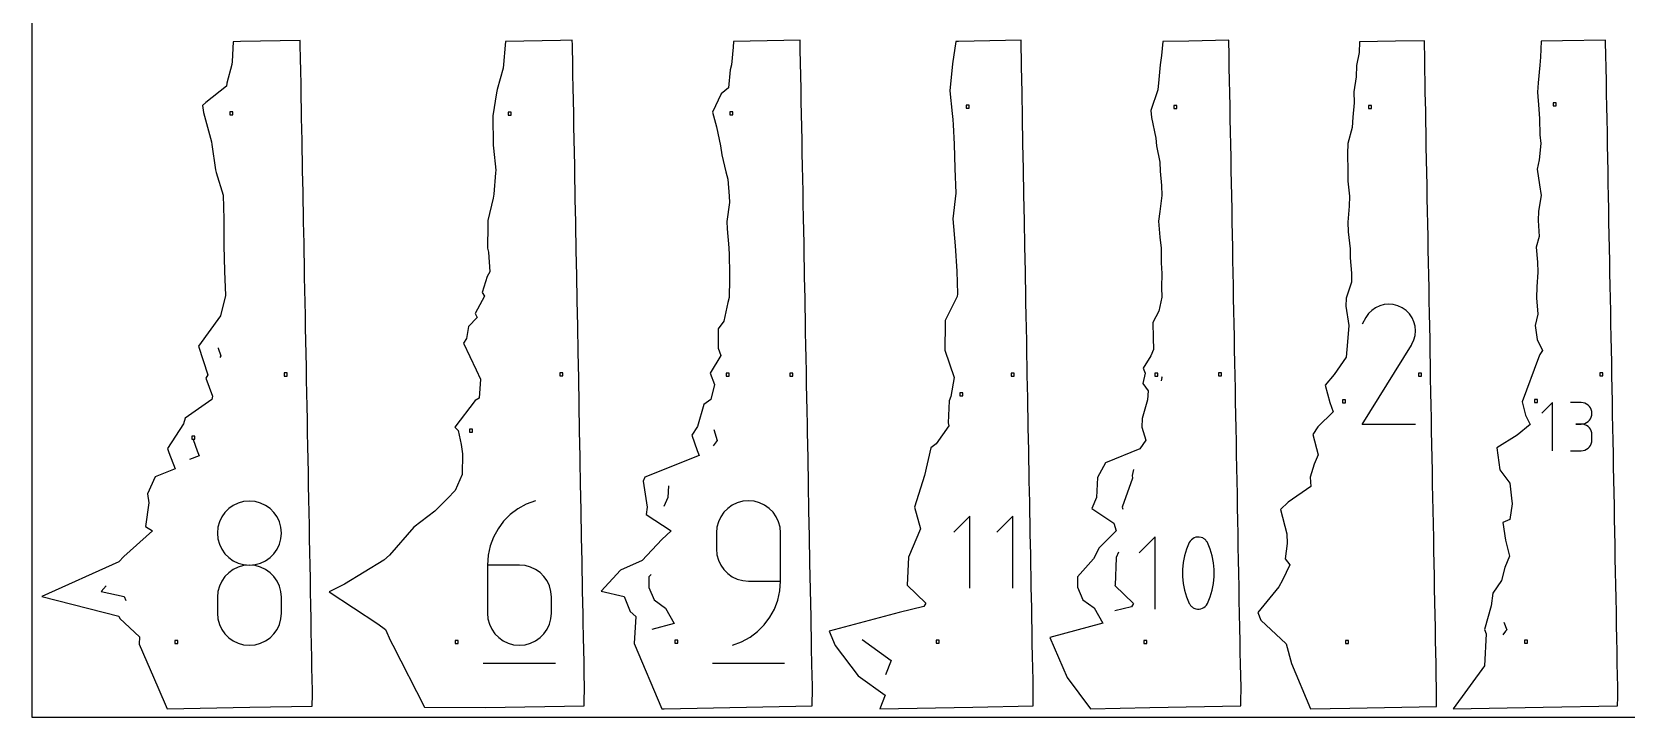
# Model space of a CAD drawing. Extents: x 0 to 24, y 0 to 12.
# Drawn here: x 0 to 11.94, y 0 to 5.13 of the extents above; entities that cross this region are included whole.
import ezdxf

# ---------------------------------------------------------------- set-up
doc = ezdxf.new("R2010")
doc.units = 0

msp = doc.modelspace()

# ---------------------------------------------------------------- linework, layer by layer
at = {"layer": 'annotation', "color": 1}
for p, q in [((9.988482, 2.992035), (9.962221, 2.94166)), ((10.009321, 3.021586), (9.988482, 2.992035)), ((10.034324, 3.046254), (10.009321, 3.021586)), ((10.06273, 3.065842), (10.034324, 3.046254)), ((10.093779, 3.080152), (10.06273, 3.065842)), ((10.126709, 3.088987), (10.093779, 3.080152)), ((10.160761, 3.092148), (10.126709, 3.088987)), ((10.195174, 3.08944), (10.160761, 3.092148)), ((10.229187, 3.080663), (10.195174, 3.08944)), ((10.262041, 3.06562), (10.229187, 3.080663)), ((10.291426, 3.044754), (10.262041, 3.06562)), ((10.262041, 3.06562), (10.262041, 3.06562)), ((10.315994, 3.019716), (10.291426, 3.044754)), ((10.335529, 2.991271), (10.315994, 3.019716)), ((10.34981, 2.960189), (10.335529, 2.991271)), ((10.35862, 2.927235), (10.34981, 2.960189)), ((10.361741, 2.893178), (10.35862, 2.927235)), ((10.358953, 2.858785), (10.361741, 2.893178)), ((1.395568, 2.76509), (1.395596, 2.762153)), ((1.395596, 2.762153), (1.414322, 2.705626)), ((9.961657, 2.191629), (10.331222, 2.786582)), ((10.331222, 2.786582), (10.331664, 2.787129)), ((10.331222, 2.786582), (10.331222, 2.786582)), ((10.331664, 2.787129), (10.332088, 2.78768)), ((10.332088, 2.78768), (10.332496, 2.788241)), ((10.332496, 2.788241), (10.332892, 2.788816)), ((10.332892, 2.788816), (10.333278, 2.789409)), ((10.333278, 2.789409), (10.333657, 2.790025)), ((10.333657, 2.790025), (10.334032, 2.79067)), ((10.334032, 2.79067), (10.334405, 2.791346)), ((10.334405, 2.791346), (10.33478, 2.79206)), ((10.33478, 2.79206), (10.350039, 2.824823)), ((10.33478, 2.79206), (10.33478, 2.79206)), ((10.350039, 2.824823), (10.358953, 2.858785)), ((1.414322, 2.705626), (1.406819, 2.69317)), ((8.461026, 2.543024), (8.457307, 2.519394)), ((8.458539, 2.550556), (8.461125, 2.543175)), ((8.461125, 2.543175), (8.461026, 2.543024)), ((11.386849, 2.355472), (11.306682, 2.275282)), ((11.386849, 1.994867), (11.386849, 2.355472)), ((11.602141, 2.355053), (11.522064, 2.355053)), ((11.616543, 2.353761), (11.602141, 2.355053)), ((11.630095, 2.350035), (11.616543, 2.353761)), ((11.642571, 2.344106), (11.630095, 2.350035)), ((11.653746, 2.336203), (11.642571, 2.344106)), ((11.663395, 2.326555), (11.653746, 2.336203)), ((11.671292, 2.31539), (11.663395, 2.326555)), ((11.677211, 2.302938), (11.671292, 2.31539)), ((11.680929, 2.289428), (11.677211, 2.302938)), ((11.682218, 2.27509), (11.680929, 2.289428)), ((11.680929, 2.260684), (11.682218, 2.27509)), ((11.682218, 2.27509), (11.682218, 2.27509)), ((5.107515, 2.152653), (5.131483, 2.072409)), ((10.361605, 2.191629), (9.961657, 2.191629)), ((11.602141, 2.1949), (11.562046, 2.1949)), ((11.562046, 2.1949), (11.602141, 2.1949)), ((11.602141, 2.1949), (11.616543, 2.196193)), ((11.616543, 2.193607), (11.602141, 2.1949)), ((11.602141, 2.1949), (11.602141, 2.1949)), ((11.616543, 2.196193), (11.630095, 2.199921)), ((11.630095, 2.189882), (11.616543, 2.193607)), ((11.630095, 2.199921), (11.642571, 2.205855)), ((11.642571, 2.183953), (11.630095, 2.189882)), ((11.642571, 2.205855), (11.653746, 2.21377)), ((11.653746, 2.17605), (11.642571, 2.183953)), ((11.653746, 2.21377), (11.663395, 2.223438)), ((11.663395, 2.166401), (11.653746, 2.17605)), ((11.663395, 2.223438), (11.671292, 2.234631)), ((11.671292, 2.155237), (11.663395, 2.166401)), ((11.671292, 2.234631), (11.677211, 2.247122)), ((11.677211, 2.142785), (11.671292, 2.155237)), ((11.677211, 2.247122), (11.680929, 2.260684)), ((1.208804, 2.078672), (1.23763, 1.994269)), ((5.131483, 2.072409), (5.10246, 2.030737)), ((11.663395, 2.023367), (11.671292, 2.034531)), ((11.671292, 2.034531), (11.677211, 2.046984)), ((11.680929, 2.129275), (11.677211, 2.142785)), ((11.677211, 2.046984), (11.680929, 2.060497)), ((11.682218, 2.114936), (11.680929, 2.129275)), ((11.680929, 2.060497), (11.682218, 2.074842)), ((11.682218, 2.074842), (11.682218, 2.114936)), ((11.682218, 2.114936), (11.682218, 2.114936)), ((1.251912, 1.957015), (1.180037, 1.928279)), ((1.23763, 1.994269), (1.251912, 1.957015)), ((11.522064, 1.994878), (11.602141, 1.994878)), ((11.602141, 1.994878), (11.616543, 1.99617)), ((11.602141, 1.994878), (11.602141, 1.994878)), ((11.616543, 1.99617), (11.630095, 1.999893)), ((11.630095, 1.999893), (11.642571, 2.00582)), ((11.642571, 2.00582), (11.653746, 2.013721)), ((11.653746, 2.013721), (11.663395, 2.023367)), ((8.250657, 1.854708), (8.23995, 1.808922)), ((8.23995, 1.808922), (8.241785, 1.79047)), ((4.766691, 1.73222), (4.762311, 1.643985)), ((8.241785, 1.79047), (8.165801, 1.571372)), ((1.474281, 1.561802), (1.445328, 1.532872)), ((1.507797, 1.585499), (1.474281, 1.561802)), ((1.545194, 1.603276), (1.507797, 1.585499)), ((1.58579, 1.614446), (1.545194, 1.603276)), ((1.628901, 1.618322), (1.58579, 1.614446)), ((1.672012, 1.614446), (1.628901, 1.618322)), ((1.628901, 1.618322), (1.628901, 1.618322)), ((1.712607, 1.603276), (1.672012, 1.614446)), ((1.750004, 1.585499), (1.712607, 1.603276)), ((1.78352, 1.561802), (1.750004, 1.585499)), ((1.812473, 1.532872), (1.78352, 1.561802)), ((3.639558, 1.559699), (3.582732, 1.516846)), ((3.7027, 1.594461), (3.639558, 1.559699)), ((3.77151, 1.62026), (3.7027, 1.594461)), ((3.77151, 1.62026), (3.77151, 1.62026)), ((4.762311, 1.643985), (4.733182, 1.576523)), ((5.211587, 1.563276), (5.182624, 1.534285)), ((5.24511, 1.587011), (5.211587, 1.563276)), ((5.282509, 1.604808), (5.24511, 1.587011)), ((5.323101, 1.615986), (5.282509, 1.604808)), ((5.3662, 1.619864), (5.323101, 1.615986)), ((5.409389, 1.615986), (5.3662, 1.619864)), ((5.3662, 1.619864), (5.3662, 1.619864)), ((5.450028, 1.604808), (5.409389, 1.615986)), ((5.487441, 1.587011), (5.450028, 1.604808)), ((5.520953, 1.563276), (5.487441, 1.587011)), ((5.549888, 1.534285), (5.520953, 1.563276)), ((8.165801, 1.571372), (8.165823, 1.571088)), ((8.165823, 1.571088), (8.169419, 1.557839)), ((1.403843, 1.462061), (1.392675, 1.421554)), ((1.421621, 1.499396), (1.403843, 1.462061)), ((1.445328, 1.532872), (1.421621, 1.499396)), ((1.83618, 1.499396), (1.812473, 1.532872)), ((1.853959, 1.462061), (1.83618, 1.499396)), ((1.865126, 1.421554), (1.853959, 1.462061)), ((3.53287, 1.466772), (3.490621, 1.410349)), ((3.582732, 1.516846), (3.53287, 1.466772)), ((5.141118, 1.463261), (5.129943, 1.422591)), ((5.158907, 1.50072), (5.141118, 1.463261)), ((5.182624, 1.534285), (5.158907, 1.50072)), ((5.573569, 1.50072), (5.549888, 1.534285)), ((5.591321, 1.463261), (5.573569, 1.50072)), ((5.602468, 1.422591), (5.591321, 1.463261)), ((7.023706, 1.506095), (6.903493, 1.385848)), ((7.023706, 0.965357), (7.023706, 1.506095)), ((7.346696, 1.506095), (7.226483, 1.385848)), ((7.346696, 0.965357), (7.346696, 1.506095)), ((1.392675, 1.421554), (1.388801, 1.378562)), ((1.388801, 1.378562), (1.388801, 1.378562)), ((1.388801, 1.378562), (1.392677, 1.335367)), ((1.392677, 1.335367), (1.403851, 1.294703)), ((1.853951, 1.294703), (1.865124, 1.335367)), ((1.865124, 1.335367), (1.869001, 1.378562)), ((1.869001, 1.378562), (1.865126, 1.421554)), ((1.869001, 1.378562), (1.869001, 1.378562)), ((3.456632, 1.348448), (3.431551, 1.281939)), ((3.490621, 1.410349), (3.456632, 1.348448)), ((5.129943, 1.422591), (5.126066, 1.379391)), ((5.126066, 1.379391), (5.126066, 1.259155)), ((5.606334, 1.379391), (5.602468, 1.422591)), ((5.606334, 1.01875), (5.606334, 1.379391)), ((5.606334, 1.379391), (5.606334, 1.379391)), ((8.412907, 1.34952), (8.292704, 1.229284)), ((8.412907, 0.808829), (8.412907, 1.34952)), ((8.674485, 1.318313), (8.667506, 1.306706)), ((8.683184, 1.328204), (8.674485, 1.318313)), ((8.693313, 1.336284), (8.683184, 1.328204)), ((8.704585, 1.342456), (8.693313, 1.336284)), ((8.716712, 1.346625), (8.704585, 1.342456)), ((8.729406, 1.348696), (8.716712, 1.346625)), ((8.742379, 1.348573), (8.729406, 1.348696)), ((8.755342, 1.346159), (8.742379, 1.348573)), ((8.768008, 1.34136), (8.755342, 1.346159)), ((8.772857, 1.338812), (8.768008, 1.34136)), ((8.768008, 1.34136), (8.768008, 1.34136)), ((8.77751, 1.335885), (8.772857, 1.338812)), ((8.781944, 1.332603), (8.77751, 1.335885)), ((8.786137, 1.328988), (8.781944, 1.332603)), ((8.790067, 1.325064), (8.786137, 1.328988)), ((8.79371, 1.320854), (8.790067, 1.325064)), ((8.797044, 1.316381), (8.79371, 1.320854)), ((8.800047, 1.311669), (8.797044, 1.316381)), ((1.403851, 1.294703), (1.421637, 1.25725)), ((1.421637, 1.25725), (1.445351, 1.223689)), ((1.445351, 1.223689), (1.474309, 1.194702)), ((1.474309, 1.194702), (1.507828, 1.170971)), ((1.749974, 1.170971), (1.783492, 1.194702)), ((1.783492, 1.194702), (1.812451, 1.223689)), ((1.812451, 1.223689), (1.836165, 1.25725)), ((1.836165, 1.25725), (1.853951, 1.294703)), ((3.416028, 1.211693), (3.410709, 1.138582)), ((3.431551, 1.281939), (3.416028, 1.211693)), ((5.126066, 1.259155), (5.126066, 1.259155)), ((5.126066, 1.259155), (5.129943, 1.215957)), ((5.129943, 1.215957), (5.141118, 1.175293)), ((8.119118, 1.194976), (8.119078, 1.193169)), ((8.119136, 1.194995), (8.119118, 1.194976)), ((8.119292, 1.195305), (8.119136, 1.194995)), ((8.136972, 1.235595), (8.119292, 1.195305)), ((8.631235, 1.207812), (8.620871, 1.156645)), ((8.646779, 1.257966), (8.631235, 1.207812)), ((8.667506, 1.306706), (8.646779, 1.257966)), ((8.667506, 1.306706), (8.667506, 1.306706)), ((8.802695, 1.30674), (8.800047, 1.311669)), ((8.823522, 1.257899), (8.802695, 1.30674)), ((8.802695, 1.30674), (8.802695, 1.30674)), ((8.839142, 1.20767), (8.823522, 1.257899)), ((8.849556, 1.156452), (8.839142, 1.20767)), ((1.474281, 1.081549), (1.445328, 1.052568)), ((1.507797, 1.105277), (1.474281, 1.081549)), ((1.545194, 1.12307), (1.507797, 1.105277)), ((1.507828, 1.170971), (1.545222, 1.153176)), ((1.58579, 1.134246), (1.545194, 1.12307)), ((1.545222, 1.153176), (1.585808, 1.142)), ((1.628901, 1.138123), (1.58579, 1.134246)), ((1.585808, 1.142), (1.628901, 1.138123)), ((1.628901, 1.138123), (1.671994, 1.142)), ((1.672012, 1.134248), (1.628901, 1.138123)), ((1.628901, 1.138123), (1.628901, 1.138123)), ((1.628901, 1.138123), (1.628901, 1.138123)), ((1.671994, 1.142), (1.71258, 1.153176)), ((1.712607, 1.123078), (1.672012, 1.134248)), ((1.71258, 1.153176), (1.749974, 1.170971)), ((1.750004, 1.105292), (1.712607, 1.123078)), ((1.78352, 1.081572), (1.750004, 1.105292)), ((1.812473, 1.052596), (1.78352, 1.081572)), ((3.410709, 1.138582), (3.410709, 0.77907)), ((3.650904, 1.138582), (3.410709, 1.138582)), ((3.694103, 1.134727), (3.650904, 1.138582)), ((3.734753, 1.123608), (3.694103, 1.134727)), ((3.772176, 1.105897), (3.734753, 1.123608)), ((3.805696, 1.082263), (3.772176, 1.105897)), ((3.834638, 1.053377), (3.805696, 1.082263)), ((5.141118, 1.175293), (5.158907, 1.137843)), ((5.158907, 1.137843), (5.182624, 1.104289)), ((5.182624, 1.104289), (5.211587, 1.075309)), ((5.211587, 1.075309), (5.24511, 1.051585)), ((8.119078, 1.193169), (8.111564, 0.98699)), ((8.620871, 1.156645), (8.61569, 1.104864)), ((8.61569, 1.104864), (8.61569, 1.052869)), ((8.854763, 1.104646), (8.849556, 1.156452)), ((8.854763, 1.052652), (8.854763, 1.104646)), ((0.555752, 0.982444), (0.518241, 0.941517)), ((1.403843, 0.981574), (1.392675, 0.940926)), ((1.421621, 1.019016), (1.403843, 0.981574)), ((1.445328, 1.052568), (1.421621, 1.019016)), ((1.83618, 1.019046), (1.812473, 1.052596)), ((1.853959, 0.981602), (1.83618, 1.019046)), ((1.865126, 0.940944), (1.853959, 0.981602)), ((3.858325, 1.01991), (3.834638, 1.053377)), ((3.876082, 0.982533), (3.858325, 1.01991)), ((3.887232, 0.941914), (3.876082, 0.982533)), ((4.620514, 1.049346), (4.61889, 0.971814)), ((4.61889, 0.971814), (4.660153, 0.877724)), ((4.636338, 1.067176), (4.620514, 1.049346)), ((5.24511, 1.051585), (5.282509, 1.033797)), ((5.282509, 1.033797), (5.323101, 1.022625)), ((5.323101, 1.022625), (5.3662, 1.01875)), ((5.3662, 1.01875), (5.606334, 1.01875)), ((5.601017, 0.94584), (5.606334, 1.01875)), ((8.111564, 0.98699), (8.110815, 0.984887)), ((8.110815, 0.984887), (8.249057, 0.851524)), ((8.61569, 1.052869), (8.620871, 1.00106)), ((8.620871, 1.00106), (8.631235, 0.949837)), ((8.839142, 0.949696), (8.849556, 1.000868)), ((8.849556, 1.000868), (8.854763, 1.052652)), ((0.518241, 0.941517), (0.69152, 0.902563)), ((0.69152, 0.902563), (0.703364, 0.873282)), ((1.392675, 0.940926), (1.388801, 0.897752)), ((1.388801, 0.897752), (1.388801, 0.778143)), ((1.869001, 0.897752), (1.865126, 0.940944)), ((1.869001, 0.778143), (1.869001, 0.897752)), ((1.869001, 0.897752), (1.869001, 0.897752)), ((3.891099, 0.898726), (3.887232, 0.941914)), ((3.891099, 0.77907), (3.891099, 0.898726)), ((3.891099, 0.898726), (3.891099, 0.898726)), ((4.660153, 0.877724), (4.745007, 0.816585)), ((5.560438, 0.809392), (5.585501, 0.87576)), ((5.585501, 0.87576), (5.601017, 0.94584)), ((8.249057, 0.851524), (8.234256, 0.827065)), ((8.631235, 0.949837), (8.646779, 0.899601)), ((8.646779, 0.899601), (8.667506, 0.85075)), ((8.667506, 0.85075), (8.667506, 0.85075)), ((8.667506, 0.85075), (8.670145, 0.845831)), ((8.670145, 0.845831), (8.673125, 0.841142)), ((8.673125, 0.841142), (8.676435, 0.836697)), ((8.676435, 0.836697), (8.680061, 0.832511)), ((8.787017, 0.829386), (8.795715, 0.839236)), ((8.795715, 0.839236), (8.802695, 0.850784)), ((8.802695, 0.850784), (8.823522, 0.899534)), ((8.802695, 0.850784), (8.802695, 0.850784)), ((8.823522, 0.899534), (8.839142, 0.949696)), ((1.388801, 0.778143), (1.388801, 0.778143)), ((1.388801, 0.778143), (1.392677, 0.734972)), ((1.392677, 0.734972), (1.403851, 0.69437)), ((1.853951, 0.69437), (1.865124, 0.734972)), ((1.865124, 0.734972), (1.869001, 0.778143)), ((3.410709, 0.77907), (3.410709, 0.77907)), ((3.410709, 0.77907), (3.414587, 0.735861)), ((3.414587, 0.735861), (3.425765, 0.695187)), ((3.876082, 0.695187), (3.887232, 0.735861)), ((3.887232, 0.735861), (3.891099, 0.77907)), ((4.745007, 0.816585), (4.809269, 0.701507)), ((5.484273, 0.691316), (5.526478, 0.747617)), ((5.526478, 0.747617), (5.560438, 0.809392)), ((8.234256, 0.827065), (8.110218, 0.796779)), ((8.680061, 0.832511), (8.683991, 0.828598)), ((8.683991, 0.828598), (8.688212, 0.824973)), ((8.688212, 0.824973), (8.692712, 0.821648)), ((8.692712, 0.821648), (8.697478, 0.81864)), ((8.697478, 0.81864), (8.702498, 0.815961)), ((8.702498, 0.815961), (8.702498, 0.815961)), ((8.702498, 0.815961), (8.715065, 0.811263)), ((8.715065, 0.811263), (8.727953, 0.808929)), ((8.727953, 0.808929), (8.740871, 0.808864)), ((8.740871, 0.808864), (8.753527, 0.810972)), ((8.753527, 0.810972), (8.765631, 0.815159)), ((8.765631, 0.815159), (8.776892, 0.821328)), ((8.776892, 0.821328), (8.787017, 0.829386)), ((1.403851, 0.69437), (1.421637, 0.657007)), ((1.421637, 0.657007), (1.445351, 0.623553)), ((1.445351, 0.623553), (1.474309, 0.594679)), ((1.783492, 0.594679), (1.812451, 0.623553)), ((1.812451, 0.623553), (1.836165, 0.657007)), ((1.836165, 0.657007), (1.853951, 0.69437)), ((3.425765, 0.695187), (3.443558, 0.657728)), ((3.443558, 0.657728), (3.467281, 0.624165)), ((3.467281, 0.624165), (3.496251, 0.595178)), ((3.805696, 0.595178), (3.834638, 0.624165)), ((3.834638, 0.624165), (3.858325, 0.657728)), ((3.858325, 0.657728), (3.876082, 0.695187)), ((4.809269, 0.701507), (4.641966, 0.657099)), ((5.314703, 0.564073), (5.377734, 0.598663)), ((5.377734, 0.598663), (5.434475, 0.641371)), ((5.434475, 0.641371), (5.484273, 0.691316)), ((11.036144, 0.64405), (11.015253, 0.61509)), ((11.022956, 0.710448), (11.045237, 0.652975)), ((11.045237, 0.652975), (11.036144, 0.64405)), ((1.474309, 0.594679), (1.507828, 0.571054)), ((1.507828, 0.571054), (1.545222, 0.55335)), ((1.545222, 0.55335), (1.585808, 0.542236)), ((1.585808, 0.542236), (1.628901, 0.538382)), ((1.628901, 0.538382), (1.671994, 0.542236)), ((1.628901, 0.538382), (1.628901, 0.538382)), ((1.671994, 0.542236), (1.71258, 0.55335)), ((1.71258, 0.55335), (1.749974, 0.571054)), ((1.749974, 0.571054), (1.783492, 0.594679)), ((3.496251, 0.595178), (3.529783, 0.571447)), ((3.529783, 0.571447), (3.567192, 0.553655)), ((3.567192, 0.553655), (3.607794, 0.54248)), ((3.607794, 0.54248), (3.650904, 0.538604)), ((3.650904, 0.538604), (3.694103, 0.54248)), ((3.650904, 0.538604), (3.650904, 0.538604)), ((3.694103, 0.54248), (3.734753, 0.553655)), ((3.734753, 0.553655), (3.772176, 0.571447)), ((3.772176, 0.571447), (3.805696, 0.595178)), ((5.246032, 0.538483), (5.314703, 0.564073)), ((5.246032, 0.538483), (5.246032, 0.538483)), ((6.217064, 0.580472), (6.435614, 0.423721)), ((3.380626, 0.403397), (3.921454, 0.403397)), ((5.096058, 0.40331), (5.636749, 0.40331)), ((6.435614, 0.423721), (6.391702, 0.315929))]:
    msp.add_line(p, q, dxfattribs=at)
at = {"layer": 'boundary', "color": 5}
for p, q in [((1.507048, 5.058237), (1.499765, 4.908694)), ((1.563245, 5.059294), (1.507048, 5.058237)), ((2.009364, 5.067688), (1.563245, 5.059294)), ((2.012586, 4.896197), (2.009364, 5.067688)), ((3.544063, 5.031361), (3.531649, 4.887777)), ((3.545779, 5.060235), (3.544063, 5.031361)), ((3.95777, 5.067987), (3.545779, 5.060235)), ((4.047038, 5.069667), (3.95777, 5.067987)), ((4.047691, 5.034866), (4.047038, 5.069667)), ((4.050672, 4.87624), (4.047691, 5.034866)), ((5.252454, 5.01813), (5.239274, 4.885293)), ((5.254444, 5.059006), (5.252454, 5.01813)), ((5.62986, 5.06607), (5.254444, 5.059006)), ((5.753288, 5.068392), (5.62986, 5.06607)), ((5.75418, 5.020946), (5.753288, 5.068392)), ((5.756946, 4.873724), (5.75418, 5.020946)), ((6.918683, 5.05964), (6.894988, 4.891531)), ((6.940063, 5.060042), (6.918683, 5.05964)), ((7.407221, 5.068832), (6.940063, 5.060042)), ((7.410893, 4.873429), (7.407221, 5.068832)), ((8.469328, 5.059103), (8.459041, 4.955032)), ((8.665013, 5.062785), (8.469328, 5.059103)), ((8.96337, 5.068398), (8.665013, 5.062785)), ((8.965554, 4.952175), (8.96337, 5.068398)), ((9.942565, 5.055839), (9.93933, 4.977482)), ((10.211681, 5.060903), (9.942565, 5.055839)), ((10.427538, 5.064964), (10.211681, 5.060903)), ((10.430246, 4.920874), (10.427538, 5.064964)), ((11.303037, 5.061336), (11.297366, 4.942632)), ((11.461477, 5.064317), (11.303037, 5.061336)), ((11.78486, 5.070401), (11.461477, 5.064317)), ((11.787276, 4.941838), (11.78486, 5.070401)), ((1.499765, 4.908694), (1.497651, 4.887379)), ((2.01301, 4.873677), (2.012586, 4.896197)), ((8.459041, 4.955032), (8.449007, 4.883855)), ((8.967037, 4.873252), (8.965554, 4.952175)), ((9.93933, 4.977482), (9.919976, 4.879197)), ((10.431103, 4.875267), (10.430246, 4.920874)), ((11.297366, 4.942632), (11.292355, 4.882429)), ((11.788511, 4.876139), (11.787276, 4.941838)), ((1.497651, 4.887379), (1.458747, 4.748081)), ((2.016191, 4.704403), (2.01301, 4.873677)), ((3.528407, 4.859917), (3.484404, 4.699245)), ((3.531649, 4.887777), (3.528407, 4.859917)), ((4.051303, 4.842698), (4.050672, 4.87624)), ((4.054306, 4.682887), (4.051303, 4.842698)), ((5.228818, 4.847855), (5.216046, 4.711937)), ((5.239274, 4.885293), (5.228818, 4.847855)), ((5.757801, 4.828247), (5.756946, 4.873724)), ((5.760563, 4.681253), (5.757801, 4.828247)), ((6.894988, 4.891531), (6.87389, 4.689076)), ((7.414557, 4.678455), (7.410893, 4.873429)), ((8.449007, 4.883855), (8.439209, 4.77452)), ((8.969168, 4.759826), (8.967037, 4.873252)), ((9.91623, 4.794774), (9.898542, 4.681698)), ((9.919976, 4.879197), (9.91623, 4.794774)), ((10.433851, 4.729047), (10.431103, 4.875267)), ((11.292355, 4.882429), (11.279578, 4.749894)), ((11.790903, 4.748817), (11.788511, 4.876139)), ((1.456567, 4.724877), (1.301839, 4.603669)), ((1.458747, 4.748081), (1.456567, 4.724877)), ((2.016626, 4.681247), (2.016191, 4.704403)), ((2.019804, 4.512108), (2.016626, 4.681247)), ((3.478975, 4.67502), (3.452768, 4.501732)), ((3.484404, 4.699245), (3.478975, 4.67502)), ((4.054915, 4.650445), (4.054306, 4.682887)), ((5.160697, 4.668578), (5.097035, 4.53136)), ((5.216046, 4.711937), (5.160697, 4.668578)), ((5.761406, 4.636394), (5.760563, 4.681253)), ((6.87389, 4.689076), (6.891143, 4.520751)), ((7.418141, 4.487741), (7.414557, 4.678455)), ((8.431196, 4.697642), (8.379556, 4.543171)), ((8.439209, 4.77452), (8.431196, 4.697642)), ((8.970674, 4.67972), (8.969168, 4.759826)), ((8.97278, 4.567625), (8.970674, 4.67972)), ((9.898542, 4.681698), (9.902783, 4.600525)), ((10.434756, 4.680893), (10.433851, 4.729047)), ((10.437455, 4.537235), (10.434756, 4.680893)), ((11.279578, 4.749894), (11.273714, 4.681061)), ((11.273714, 4.681061), (11.285065, 4.55191)), ((11.792171, 4.681385), (11.790903, 4.748817)), ((11.794501, 4.557346), (11.792171, 4.681385)), ((1.301839, 4.603669), (1.276568, 4.579107)), ((1.276568, 4.579107), (1.285316, 4.527716)), ((4.057975, 4.487603), (4.054915, 4.650445)), ((5.764186, 4.488452), (5.761406, 4.636394)), ((8.379556, 4.543171), (8.384589, 4.49112)), ((8.974277, 4.487973), (8.97278, 4.567625)), ((9.902783, 4.600525), (9.892262, 4.492119)), ((10.438376, 4.488252), (10.437455, 4.537235)), ((11.285065, 4.55191), (11.290061, 4.480837)), ((11.795764, 4.490152), (11.794501, 4.557346)), ((1.285316, 4.527716), (1.343919, 4.307693)), ((2.020265, 4.487584), (2.019804, 4.512108)), ((2.023444, 4.318432), (2.020265, 4.487584)), ((3.452768, 4.501732), (3.453677, 4.283167)), ((4.058547, 4.457172), (4.057975, 4.487603)), ((4.061676, 4.290664), (4.058547, 4.457172)), ((5.097035, 4.53136), (5.126627, 4.420257)), ((5.126627, 4.420257), (5.156117, 4.279216)), ((5.765017, 4.444228), (5.764186, 4.488452)), ((5.767843, 4.293866), (5.765017, 4.444228)), ((6.891143, 4.520751), (6.895456, 4.476148)), ((6.895456, 4.476148), (6.89855, 4.434972)), ((6.89855, 4.434972), (6.907291, 4.29155)), ((7.421743, 4.296064), (7.418141, 4.487741)), ((8.384589, 4.49112), (8.417328, 4.335159)), ((8.97638, 4.376036), (8.974277, 4.487973)), ((9.892262, 4.492119), (9.886824, 4.415685)), ((10.441077, 4.344504), (10.438376, 4.488252)), ((11.290061, 4.480837), (11.292792, 4.361369)), ((11.798103, 4.365702), (11.795764, 4.490152)), ((1.343919, 4.307693), (1.348244, 4.287006)), ((2.023957, 4.291126), (2.023444, 4.318432)), ((8.417328, 4.335159), (8.42129, 4.278041)), ((8.977903, 4.295004), (8.97638, 4.376036)), ((9.886824, 4.415685), (9.854484, 4.296855)), ((10.44205, 4.292735), (10.441077, 4.344504)), ((11.292792, 4.361369), (11.300039, 4.296665)), ((11.799378, 4.297853), (11.798103, 4.365702)), ((1.348244, 4.287006), (1.375799, 4.099064)), ((2.027126, 4.122461), (2.023957, 4.291126)), ((3.453677, 4.283167), (3.456421, 4.261045)), ((3.456421, 4.261045), (3.475236, 4.096783)), ((4.062181, 4.263817), (4.061676, 4.290664)), ((4.065333, 4.096077), (4.062181, 4.263817)), ((5.156117, 4.279216), (5.166039, 4.211538)), ((5.166039, 4.211538), (5.195668, 4.082386)), ((5.768649, 4.250979), (5.767843, 4.293866)), ((5.771517, 4.098351), (5.768649, 4.250979)), ((6.907291, 4.29155), (6.912001, 4.109418)), ((7.42536, 4.103548), (7.421743, 4.296064)), ((8.42129, 4.278041), (8.447676, 4.156078)), ((8.979983, 4.184302), (8.977903, 4.295004)), ((8.981534, 4.101775), (8.979983, 4.184302)), ((9.854484, 4.296855), (9.851685, 4.218372)), ((9.851685, 4.218372), (9.853507, 4.089733)), ((10.444703, 4.151574), (10.44205, 4.292735)), ((11.300039, 4.296665), (11.287728, 4.173301)), ((11.801747, 4.171772), (11.799378, 4.297853)), ((1.375799, 4.099064), (1.380697, 4.077714)), ((1.380697, 4.077714), (1.43142, 3.908732)), ((2.027724, 4.090667), (2.027126, 4.122461)), ((2.030678, 3.933447), (2.027724, 4.090667)), ((3.471647, 4.076893), (3.459766, 3.91521)), ((3.475236, 4.096783), (3.471647, 4.076893)), ((4.065811, 4.07063), (4.065333, 4.096077)), ((4.068931, 3.904615), (4.065811, 4.07063)), ((5.195668, 4.082386), (5.211862, 4.02844)), ((5.772245, 4.059583), (5.771517, 4.098351)), ((5.775097, 3.907839), (5.772245, 4.059583)), ((6.912001, 4.109418), (6.920092, 3.922745)), ((7.428963, 3.911841), (7.42536, 4.103548)), ((8.447676, 4.156078), (8.449716, 4.088426)), ((8.449716, 4.088426), (8.45804, 3.980955)), ((8.983581, 3.992842), (8.981534, 4.101775)), ((9.853507, 4.089733), (9.854458, 4.0132)), ((10.445683, 4.09938), (10.444703, 4.151574)), ((10.448303, 3.959967), (10.445683, 4.09938)), ((11.287728, 4.173301), (11.272646, 4.102624)), ((11.272646, 4.102624), (11.289815, 3.986038)), ((11.803025, 4.103772), (11.801747, 4.171772)), ((11.805287, 3.983413), (11.803025, 4.103772)), ((5.211862, 4.02844), (5.222685, 3.902153)), ((8.45804, 3.980955), (8.462174, 3.906723)), ((8.985136, 3.910128), (8.983581, 3.992842)), ((9.854458, 4.0132), (9.86636, 3.900705)), ((10.449293, 3.907295), (10.448303, 3.959967)), ((11.289815, 3.986038), (11.303025, 3.905978)), ((11.806594, 3.913832), (11.805287, 3.983413)), ((1.43142, 3.908732), (1.436553, 3.728014)), ((2.03125, 3.903018), (2.030678, 3.933447)), ((2.034277, 3.741939), (2.03125, 3.903018)), ((3.454286, 3.88662), (3.415501, 3.719566)), ((3.459766, 3.91521), (3.454286, 3.88662)), ((4.0694, 3.879619), (4.068931, 3.904615)), ((4.072638, 3.707348), (4.0694, 3.879619)), ((5.223784, 3.854047), (5.205128, 3.712182)), ((5.222685, 3.902153), (5.223784, 3.854047)), ((5.775843, 3.868116), (5.775097, 3.907839)), ((5.778755, 3.713167), (5.775843, 3.868116)), ((6.920092, 3.922745), (6.897306, 3.730343)), ((7.432641, 3.716089), (7.428963, 3.911841)), ((8.462174, 3.906723), (8.446675, 3.786511)), ((8.987316, 3.794082), (8.985136, 3.910128)), ((9.863882, 3.827234), (9.854312, 3.706468)), ((9.86636, 3.900705), (9.863882, 3.827234)), ((10.451906, 3.768213), (10.449293, 3.907295)), ((11.303025, 3.905978), (11.281642, 3.788196)), ((11.80891, 3.790587), (11.806594, 3.913832)), ((1.436553, 3.728014), (1.436539, 3.532307)), ((2.034874, 3.710149), (2.034277, 3.741939)), ((2.037915, 3.54835), (2.034874, 3.710149)), ((3.415501, 3.719566), (3.413984, 3.684134)), ((4.073047, 3.685569), (4.072638, 3.707348)), ((5.205128, 3.712182), (5.205905, 3.655904)), ((5.779619, 3.667183), (5.778755, 3.713167)), ((6.897306, 3.730343), (6.914508, 3.530448)), ((7.43621, 3.526194), (7.432641, 3.716089)), ((8.446675, 3.786511), (8.436512, 3.712997)), ((8.436512, 3.712997), (8.447651, 3.593901)), ((8.988808, 3.714721), (8.987316, 3.794082)), ((8.990815, 3.607896), (8.988808, 3.714721)), ((9.854312, 3.706468), (9.856436, 3.633866)), ((10.452936, 3.71344), (10.451906, 3.768213)), ((10.455511, 3.576418), (10.452936, 3.71344)), ((11.281642, 3.788196), (11.279504, 3.720054)), ((11.279504, 3.720054), (11.287314, 3.599241)), ((11.810271, 3.718151), (11.80891, 3.790587)), ((11.81253, 3.597951), (11.810271, 3.718151)), ((3.413984, 3.684134), (3.412828, 3.512303)), ((4.076637, 3.494503), (4.073047, 3.685569)), ((5.205905, 3.655904), (5.219989, 3.513511)), ((5.782324, 3.523269), (5.779619, 3.667183)), ((8.447651, 3.593901), (8.456716, 3.512597)), ((8.992367, 3.525291), (8.990815, 3.607896)), ((9.856436, 3.633866), (9.871441, 3.507363)), ((11.287314, 3.599241), (11.264251, 3.520576)), ((11.813928, 3.523544), (11.81253, 3.597951)), ((1.436539, 3.532307), (1.442265, 3.340562)), ((2.038483, 3.518101), (2.037915, 3.54835)), ((2.041486, 3.358272), (2.038483, 3.518101)), ((3.412828, 3.512303), (3.418983, 3.482555)), ((3.418983, 3.482555), (3.4292, 3.335529)), ((4.080165, 3.306771), (4.076637, 3.494503)), ((5.219989, 3.513511), (5.221101, 3.462947)), ((5.221101, 3.462947), (5.222937, 3.323372)), ((5.783087, 3.482669), (5.782324, 3.523269)), ((5.78597, 3.329236), (5.783087, 3.482669)), ((6.914508, 3.530448), (6.925297, 3.339334)), ((7.439826, 3.33373), (7.43621, 3.526194)), ((8.456716, 3.512597), (8.457711, 3.402952)), ((8.994382, 3.418101), (8.992367, 3.525291)), ((9.871441, 3.507363), (9.872353, 3.438699)), ((10.456539, 3.521694), (10.455511, 3.576418)), ((10.459105, 3.385136), (10.456539, 3.521694)), ((11.264251, 3.520576), (11.276123, 3.407262)), ((11.8162, 3.402674), (11.813928, 3.523544)), ((2.042106, 3.325313), (2.041486, 3.358272)), ((8.457711, 3.402952), (8.462182, 3.322497)), ((8.996007, 3.331623), (8.994382, 3.418101)), ((9.872353, 3.438699), (9.881464, 3.323537)), ((10.460152, 3.329434), (10.459105, 3.385136)), ((11.276123, 3.407262), (11.278154, 3.331828)), ((11.81741, 3.338252), (11.8162, 3.402674)), ((1.442265, 3.340562), (1.451009, 3.157577)), ((2.045014, 3.170574), (2.042106, 3.325313)), ((3.409281, 3.29928), (3.372306, 3.178854)), ((3.4292, 3.335529), (3.409281, 3.29928)), ((4.083698, 3.118748), (4.080165, 3.306771)), ((5.225242, 3.278797), (5.221414, 3.142152)), ((5.222937, 3.323372), (5.225242, 3.278797)), ((5.786633, 3.293929), (5.78597, 3.329236)), ((5.789558, 3.138311), (5.786633, 3.293929)), ((6.925297, 3.339334), (6.93113, 3.170503)), ((7.443438, 3.141516), (7.439826, 3.33373)), ((8.462182, 3.322497), (8.459245, 3.218047)), ((8.997964, 3.227461), (8.996007, 3.331623)), ((8.999611, 3.139792), (8.997964, 3.227461)), ((9.880845, 3.257033), (9.842875, 3.136977)), ((9.881464, 3.323537), (9.880845, 3.257033)), ((10.462707, 3.193435), (10.460152, 3.329434)), ((11.278154, 3.331828), (11.270269, 3.222352)), ((11.819617, 3.220831), (11.81741, 3.338252)), ((1.451009, 3.157577), (1.411497, 3.005242)), ((2.045665, 3.135911), (2.045014, 3.170574)), ((2.048589, 2.980327), (2.045665, 3.135911)), ((3.388647, 3.151849), (3.31874, 3.022528)), ((3.372306, 3.178854), (3.388647, 3.151849)), ((4.08729, 2.927624), (4.083698, 3.118748)), ((5.211016, 3.105767), (5.180766, 2.965283)), ((5.221414, 3.142152), (5.211016, 3.105767)), ((5.7902, 3.10414), (5.789558, 3.138311)), ((5.793161, 2.946566), (5.7902, 3.10414)), ((6.929545, 3.149111), (6.838449, 2.970732)), ((6.93113, 3.170503), (6.929545, 3.149111)), ((7.44665, 2.970626), (7.443438, 3.141516)), ((8.461504, 3.145592), (8.438794, 3.040159)), ((8.459245, 3.218047), (8.461504, 3.145592)), ((9.001543, 3.03699), (8.999611, 3.139792)), ((9.842875, 3.136977), (9.840447, 3.077163)), ((10.463791, 3.135801), (10.462707, 3.193435)), ((10.466227, 3.00616), (10.463791, 3.135801)), ((11.270269, 3.222352), (11.26795, 3.139219)), ((11.26795, 3.139219), (11.27851, 3.018226)), ((11.821041, 3.145054), (11.819617, 3.220831)), ((11.823213, 3.029478), (11.821041, 3.145054)), ((1.411497, 3.005242), (1.248866, 2.777186)), ((3.333274, 2.991862), (3.270723, 2.925453)), ((3.31874, 3.022528), (3.333274, 2.991862)), ((8.438794, 3.040159), (8.394777, 2.953964)), ((9.003217, 2.94791), (9.001543, 3.03699)), ((9.840447, 3.077163), (9.860989, 2.932132)), ((10.467405, 2.943442), (10.466227, 3.00616)), ((11.27851, 3.018226), (11.256338, 2.932121)), ((11.824657, 2.952603), (11.823213, 3.029478)), ((2.049263, 2.944433), (2.048589, 2.980327)), ((2.052208, 2.787735), (2.049263, 2.944433)), ((3.270723, 2.925453), (3.255833, 2.834246)), ((4.090933, 2.733772), (4.08729, 2.927624)), ((5.180766, 2.965283), (5.138559, 2.908432)), ((5.138559, 2.908432), (5.139919, 2.763752)), ((5.79379, 2.913079), (5.793161, 2.946566)), ((5.796799, 2.752933), (5.79379, 2.913079)), ((6.839758, 2.950572), (6.835541, 2.746766)), ((6.838449, 2.970732), (6.839758, 2.950572)), ((7.447045, 2.949571), (7.44665, 2.970626)), ((7.450244, 2.779365), (7.447045, 2.949571)), ((8.394777, 2.953964), (8.397094, 2.841436)), ((9.005141, 2.845533), (9.003217, 2.94791)), ((9.85749, 2.870975), (9.846435, 2.75403)), ((9.860989, 2.932132), (9.85749, 2.870975)), ((10.469885, 2.811498), (10.467405, 2.943442)), ((11.256338, 2.932121), (11.272314, 2.828639)), ((11.826792, 2.839019), (11.824657, 2.952603)), ((1.248866, 2.777186), (1.317909, 2.564066)), ((2.052908, 2.750471), (2.052208, 2.787735)), ((2.055865, 2.59312), (2.052908, 2.750471)), ((3.255833, 2.834246), (3.231646, 2.801496)), ((3.231646, 2.801496), (3.326187, 2.601657)), ((5.139919, 2.763752), (5.158646, 2.707222)), ((5.797414, 2.72023), (5.796799, 2.752933)), ((6.835541, 2.746766), (6.905377, 2.544503)), ((7.450669, 2.756711), (7.450244, 2.779365)), ((7.453868, 2.586504), (7.450669, 2.756711)), ((8.398435, 2.752453), (8.378121, 2.704549)), ((8.397094, 2.841436), (8.398435, 2.752453)), ((9.006848, 2.754664), (9.005141, 2.845533)), ((9.008766, 2.652615), (9.006848, 2.754664)), ((9.846435, 2.75403), (9.84155, 2.695357)), ((10.47105, 2.749485), (10.469885, 2.811498)), ((10.473526, 2.617709), (10.47105, 2.749485)), ((11.272314, 2.828639), (11.31308, 2.745742)), ((11.828275, 2.760059), (11.826792, 2.839019)), ((11.830388, 2.647643), (11.828275, 2.760059)), ((4.094612, 2.53796), (4.090933, 2.733772)), ((5.158646, 2.707222), (5.079573, 2.575948)), ((5.800488, 2.55667), (5.797414, 2.72023)), ((8.378121, 2.704549), (8.322794, 2.612698)), ((9.010524, 2.559069), (9.008766, 2.652615)), ((9.84155, 2.695357), (9.7525, 2.565048)), ((11.283568, 2.691218), (11.161191, 2.361168)), ((11.292838, 2.715884), (11.283568, 2.691218)), ((11.31308, 2.745742), (11.292838, 2.715884)), ((11.831919, 2.566168), (11.830388, 2.647643)), ((1.317909, 2.564066), (1.302509, 2.538501)), ((1.302509, 2.538501), (1.352539, 2.402568)), ((2.056606, 2.553663), (2.055865, 2.59312)), ((2.059545, 2.39728), (2.056606, 2.553663)), ((3.326187, 2.601657), (3.359035, 2.53032)), ((3.359035, 2.53032), (3.349895, 2.388753)), ((4.098307, 2.341368), (4.094612, 2.53796)), ((5.079573, 2.575948), (5.111286, 2.489784)), ((5.80107, 2.525662), (5.800488, 2.55667)), ((5.804224, 2.357852), (5.80107, 2.525662)), ((6.905377, 2.544503), (6.882757, 2.401273)), ((7.454332, 2.561803), (7.453868, 2.586504)), ((7.457525, 2.39189), (7.454332, 2.561803)), ((8.33619, 2.576301), (8.318309, 2.499405)), ((8.322794, 2.612698), (8.33619, 2.576301)), ((9.01242, 2.458178), (9.010524, 2.559069)), ((9.7525, 2.565048), (9.684216, 2.484944)), ((10.47473, 2.55368), (10.473526, 2.617709)), ((10.477278, 2.418065), (10.47473, 2.55368)), ((11.83402, 2.454342), (11.831919, 2.566168)), ((1.352539, 2.402568), (1.346769, 2.377752)), ((2.060351, 2.354369), (2.059545, 2.39728)), ((3.349895, 2.388753), (3.320759, 2.37112)), ((5.111286, 2.489784), (5.085486, 2.378832)), ((6.882757, 2.401273), (6.869996, 2.369221)), ((7.45804, 2.364488), (7.457525, 2.39189)), ((8.318309, 2.499405), (8.358509, 2.442615)), ((8.358509, 2.442615), (8.353485, 2.374955)), ((9.014247, 2.360965), (9.01242, 2.458178)), ((9.684216, 2.484944), (9.719198, 2.35669)), ((10.478632, 2.346019), (10.477278, 2.418065)), ((11.835596, 2.370491), (11.83402, 2.454342)), ((1.346769, 2.377752), (1.148346, 2.237966)), ((2.063231, 2.201143), (2.060351, 2.354369)), ((3.320759, 2.37112), (3.166797, 2.172187)), ((4.101995, 2.145095), (4.098307, 2.341368)), ((5.031724, 2.340957), (4.984063, 2.175684)), ((5.085486, 2.378832), (5.031724, 2.340957)), ((5.804748, 2.329932), (5.804224, 2.357852)), ((5.807989, 2.157465), (5.804748, 2.329932)), ((6.869996, 2.369221), (6.862377, 2.20262)), ((7.461204, 2.196106), (7.45804, 2.364488)), ((8.353485, 2.374955), (8.315158, 2.237507)), ((9.016095, 2.262627), (9.014247, 2.360965)), ((9.743683, 2.286234), (9.629843, 2.174694)), ((9.719198, 2.35669), (9.743683, 2.286234)), ((10.480875, 2.226636), (10.478632, 2.346019)), ((11.161191, 2.361168), (11.186127, 2.261226)), ((11.837686, 2.259284), (11.835596, 2.370491)), ((1.1361, 2.195498), (1.015268, 2.012196)), ((1.148346, 2.237966), (1.1361, 2.195498)), ((2.064123, 2.153658), (2.063231, 2.201143)), ((2.066911, 2.005318), (2.064123, 2.153658)), ((3.166797, 2.172187), (3.19325, 2.145857)), ((4.984063, 2.175684), (4.942222, 2.11221)), ((5.808434, 2.133817), (5.807989, 2.157465)), ((6.867599, 2.181684), (6.771004, 2.047294)), ((6.862377, 2.20262), (6.867599, 2.181684)), ((7.461777, 2.165643), (7.461204, 2.196106)), ((7.464886, 2.000161), (7.461777, 2.165643)), ((8.315158, 2.237507), (8.312889, 2.170644)), ((8.312889, 2.170644), (8.341962, 2.07331)), ((9.017999, 2.161282), (9.016095, 2.262627)), ((9.019777, 2.066685), (9.017999, 2.161282)), ((9.629843, 2.174694), (9.591516, 2.117489)), ((10.482208, 2.155692), (10.480875, 2.226636)), ((10.484585, 2.029225), (10.482208, 2.155692)), ((11.219426, 2.191056), (11.123341, 2.112374)), ((11.186127, 2.261226), (11.219426, 2.191056)), ((11.839291, 2.173836), (11.837686, 2.259284)), ((11.841363, 2.063608), (11.839291, 2.173836)), ((3.19325, 2.145857), (3.213597, 2.040861)), ((3.213597, 2.040861), (3.224655, 1.97135)), ((4.10567, 1.949499), (4.101995, 2.145095)), ((4.942222, 2.11221), (4.981958, 1.995866)), ((5.812113, 1.93799), (5.808434, 2.133817)), ((6.771004, 2.047294), (6.732686, 2.017591)), ((8.341962, 2.07331), (8.296705, 2.008318)), ((9.021755, 1.961394), (9.019777, 2.066685)), ((9.591516, 2.117489), (9.631312, 1.963134)), ((11.123341, 2.112374), (10.97005, 2.017265)), ((11.842978, 1.977641), (11.841363, 2.063608)), ((1.015268, 2.012196), (1.025596, 1.981958)), ((1.025596, 1.981958), (1.072325, 1.860038)), ((2.067902, 1.952534), (2.066911, 2.005318)), ((2.07058, 1.810032), (2.067902, 1.952534)), ((3.224655, 1.97135), (3.223121, 1.816484)), ((4.106325, 1.91467), (4.10567, 1.949499)), ((4.109435, 1.749173), (4.106325, 1.91467)), ((4.996237, 1.958612), (4.590575, 1.796429)), ((4.981958, 1.995866), (4.996237, 1.958612)), ((5.815782, 1.742742), (5.812113, 1.93799)), ((6.732686, 2.017591), (6.684196, 1.810251)), ((7.465514, 1.966761), (7.464886, 2.000161)), ((7.468557, 1.804841), (7.465514, 1.966761)), ((8.296705, 2.008318), (8.039933, 1.904053)), ((9.023453, 1.871055), (9.021755, 1.961394)), ((9.631312, 1.963134), (9.601951, 1.893971)), ((10.486048, 1.95136), (10.484585, 2.029225)), ((10.488269, 1.833185), (10.486048, 1.95136)), ((10.97005, 2.017265), (10.992194, 1.851642)), ((11.845028, 1.868543), (11.842978, 1.977641)), ((0.922267, 1.800045), (0.865853, 1.673116)), ((1.072325, 1.860038), (0.922267, 1.800045)), ((2.07168, 1.751513), (2.07058, 1.810032)), ((3.223121, 1.816484), (3.170508, 1.697629)), ((4.590575, 1.796429), (4.577667, 1.767385)), ((6.684196, 1.810251), (6.610048, 1.572697)), ((7.469234, 1.768774), (7.468557, 1.804841)), ((7.980219, 1.794489), (7.972795, 1.644887)), ((8.039933, 1.904053), (7.980219, 1.794489)), ((9.0255, 1.762143), (9.023453, 1.871055)), ((9.601951, 1.893971), (9.573284, 1.798074)), ((9.573284, 1.798074), (9.578593, 1.727189)), ((10.489819, 1.75068), (10.488269, 1.833185)), ((10.992194, 1.851642), (11.067912, 1.751469)), ((11.846642, 1.782686), (11.845028, 1.868543)), ((0.865853, 1.673116), (0.876094, 1.605889)), ((2.074244, 1.615082), (2.07168, 1.751513)), ((3.170508, 1.697629), (3.112767, 1.636028)), ((4.113229, 1.547287), (4.109435, 1.749173)), ((4.577667, 1.767385), (4.607415, 1.572089)), ((5.819446, 1.547768), (5.815782, 1.742742)), ((7.472216, 1.610111), (7.469234, 1.768774)), ((9.027119, 1.675974), (9.0255, 1.762143)), ((9.029236, 1.563312), (9.027119, 1.675974)), ((9.578593, 1.727189), (9.408295, 1.608742)), ((10.491891, 1.640449), (10.489819, 1.75068)), ((11.067912, 1.751469), (11.08138, 1.639911)), ((11.848677, 1.674402), (11.846642, 1.782686)), ((11.850298, 1.588135), (11.848677, 1.674402)), ((0.876094, 1.605889), (0.851408, 1.427767)), ((2.075457, 1.550515), (2.074244, 1.615082)), ((3.112767, 1.636028), (3.017798, 1.543314)), ((4.607415, 1.572089), (4.599699, 1.51641)), ((6.610048, 1.572697), (6.653972, 1.410701)), ((7.472945, 1.571318), (7.472216, 1.610111)), ((7.475883, 1.414987), (7.472945, 1.571318)), ((7.972795, 1.644887), (7.936966, 1.561908)), ((7.936966, 1.561908), (8.101758, 1.452721)), ((9.030784, 1.480947), (9.029236, 1.563312)), ((9.408295, 1.608742), (9.349786, 1.555704)), ((9.349786, 1.555704), (9.397778, 1.373756)), ((10.493484, 1.555648), (10.491891, 1.640449)), ((10.495649, 1.440427), (10.493484, 1.555648)), ((11.084969, 1.597909), (11.068933, 1.479165)), ((11.08138, 1.639911), (11.084969, 1.597909)), ((11.852326, 1.480218), (11.850298, 1.588135)), ((2.077912, 1.419876), (2.075457, 1.550515)), ((3.017798, 1.543314), (2.859256, 1.422495)), ((4.117026, 1.345179), (4.113229, 1.547287)), ((4.599699, 1.51641), (4.788372, 1.393902)), ((5.823121, 1.352234), (5.819446, 1.547768)), ((8.101758, 1.452721), (8.118657, 1.395222)), ((9.032979, 1.36411), (9.030784, 1.480947)), ((10.497448, 1.344701), (10.495649, 1.440427)), ((11.068933, 1.479165), (11.015821, 1.45862)), ((11.015821, 1.45862), (11.035647, 1.325213)), ((11.853983, 1.392033), (11.852326, 1.480218)), ((0.902722, 1.394448), (0.688774, 1.202656)), ((0.851408, 1.427767), (0.902722, 1.394448)), ((2.079236, 1.349392), (2.077912, 1.419876)), ((2.081597, 1.223795), (2.079236, 1.349392)), ((2.859256, 1.422495), (2.678732, 1.213787)), ((4.120339, 1.168906), (4.117026, 1.345179)), ((4.71681, 1.329751), (4.569265, 1.174063)), ((4.788372, 1.393902), (4.71681, 1.329751)), ((5.826825, 1.155124), (5.823121, 1.352234)), ((6.653972, 1.410701), (6.563542, 1.196631)), ((7.476667, 1.373223), (7.475883, 1.414987)), ((7.479583, 1.218053), (7.476667, 1.373223)), ((8.118657, 1.395222), (7.992646, 1.267126)), ((9.034467, 1.28496), (9.032979, 1.36411)), ((9.397778, 1.373756), (9.400729, 1.30079)), ((10.499293, 1.246544), (10.497448, 1.344701)), ((11.035647, 1.325213), (11.064103, 1.206531)), ((11.856003, 1.284507), (11.853983, 1.392033)), ((0.688774, 1.202656), (0.650359, 1.162122)), ((2.083011, 1.148539), (2.081597, 1.223795)), ((2.678732, 1.213787), (2.635078, 1.174205)), ((6.563542, 1.196631), (6.555819, 0.988314)), ((7.480412, 1.173933), (7.479583, 1.218053)), ((7.992646, 1.267126), (7.950629, 1.185058)), ((9.036735, 1.164247), (9.034467, 1.28496)), ((9.400729, 1.30079), (9.384603, 1.184683)), ((10.501106, 1.150031), (10.499293, 1.246544)), ((11.064103, 1.206531), (11.030303, 1.120818)), ((11.857718, 1.193247), (11.856003, 1.284507)), ((0.650359, 1.162122), (0.075354, 0.903246)), ((2.085302, 1.026632), (2.083011, 1.148539)), ((2.635078, 1.174205), (2.340974, 0.995232)), ((4.120805, 1.144134), (4.120339, 1.168906)), ((4.124049, 0.971502), (4.120805, 1.144134)), ((4.407462, 1.101217), (4.262563, 0.943118)), ((4.569265, 1.174063), (4.407462, 1.101217)), ((5.830603, 0.954048), (5.826825, 1.155124)), ((7.483318, 1.019298), (7.480412, 1.173933)), ((7.950629, 1.185058), (7.830991, 1.050243)), ((9.038185, 1.087078), (9.036735, 1.164247)), ((9.040517, 0.96299), (9.038185, 1.087078)), ((9.419643, 1.139258), (9.364807, 1.026505)), ((9.384603, 1.184683), (9.419643, 1.139258)), ((10.502854, 1.05705), (10.501106, 1.150031)), ((11.030303, 1.120818), (11.004455, 1.022615)), ((11.859727, 1.086363), (11.857718, 1.193247)), ((11.861506, 0.991699), (11.859727, 1.086363)), ((2.086774, 0.948284), (2.085302, 1.026632)), ((2.340974, 0.995232), (2.225578, 0.938996)), ((4.124554, 0.944588), (4.124049, 0.971502)), ((6.555819, 0.988314), (6.693311, 0.852854)), ((7.4842, 0.97238), (7.483318, 1.019298)), ((7.487078, 0.819201), (7.4842, 0.97238)), ((7.830991, 1.050243), (7.829371, 0.972719)), ((7.829371, 0.972719), (7.870633, 0.878629)), ((9.041925, 0.888059), (9.040517, 0.96299)), ((9.337488, 0.976249), (9.179666, 0.784325)), ((9.364807, 1.026505), (9.337488, 0.976249)), ((10.504617, 0.963223), (10.502854, 1.05705)), ((10.506528, 0.861534), (10.504617, 0.963223)), ((11.004455, 1.022615), (10.940517, 0.927796)), ((11.863466, 0.887356), (11.861506, 0.991699)), ((0.075354, 0.903246), (0.651753, 0.756765)), ((2.089011, 0.82923), (2.086774, 0.948284)), ((2.225578, 0.938996), (2.590507, 0.698585)), ((4.127807, 0.771519), (4.124554, 0.944588)), ((4.262563, 0.943118), (4.435845, 0.904167)), ((4.435845, 0.904167), (4.481301, 0.791781)), ((5.834465, 0.748531), (5.830603, 0.954048)), ((6.693311, 0.852854), (6.678511, 0.828398)), ((7.870633, 0.878629), (7.955492, 0.817487)), ((9.04435, 0.759028), (9.041925, 0.888059)), ((10.508377, 0.763128), (10.506528, 0.861534)), ((10.940517, 0.927796), (10.928485, 0.832755)), ((11.865344, 0.787456), (11.863466, 0.887356)), ((0.651753, 0.756765), (0.659291, 0.738127)), ((0.659291, 0.738127), (0.805242, 0.600363)), ((2.090553, 0.747172), (2.089011, 0.82923)), ((2.092657, 0.635195), (2.090553, 0.747172)), ((4.128312, 0.744605), (4.127807, 0.771519)), ((4.13172, 0.563276), (4.128312, 0.744605)), ((4.481301, 0.791781), (4.522207, 0.753169)), ((4.522207, 0.753169), (4.510771, 0.551241)), ((5.838524, 0.53255), (5.834465, 0.748531)), ((6.49561, 0.783737), (5.969445, 0.644074)), ((6.678511, 0.828398), (6.49561, 0.783737)), ((7.488015, 0.769348), (7.487078, 0.819201)), ((7.490821, 0.620022), (7.488015, 0.769348)), ((7.955492, 0.817487), (8.019746, 0.702406)), ((9.045778, 0.683015), (9.04435, 0.759028)), ((9.179666, 0.784325), (9.203053, 0.72603)), ((9.203053, 0.72603), (9.39224, 0.549189)), ((10.510115, 0.670634), (10.508377, 0.763128)), ((10.928485, 0.832755), (10.876807, 0.656019)), ((11.867203, 0.688509), (11.865344, 0.787456)), ((0.805242, 0.600363), (0.802193, 0.546525)), ((2.094316, 0.546922), (2.092657, 0.635195)), ((2.590507, 0.698585), (2.647807, 0.656379)), ((2.647807, 0.656379), (2.685556, 0.571855)), ((5.969445, 0.644074), (6.015773, 0.535456)), ((7.491792, 0.568343), (7.490821, 0.620022)), ((8.019746, 0.702406), (7.623528, 0.597237)), ((7.623528, 0.597237), (7.752142, 0.295697)), ((9.048233, 0.552357), (9.045778, 0.683015)), ((10.511877, 0.576849), (10.510115, 0.670634)), ((10.876807, 0.656019), (10.890582, 0.624565)), ((10.890582, 0.624565), (10.877623, 0.384753)), ((11.869114, 0.586798), (11.867203, 0.688509)), ((0.802193, 0.546525), (0.943627, 0.223663)), ((2.096284, 0.442206), (2.094316, 0.546922)), ((2.685556, 0.571855), (2.701869, 0.537674)), ((2.701869, 0.537674), (2.939423, 0.073618)), ((4.132212, 0.537092), (4.13172, 0.563276)), ((4.135202, 0.377955), (4.132212, 0.537092)), ((4.510771, 0.551241), (4.718632, 0.0625)), ((5.841362, 0.381534), (5.838524, 0.53255)), ((6.015773, 0.535456), (6.187009, 0.308914)), ((7.494283, 0.435794), (7.491792, 0.568343)), ((9.049247, 0.498428), (9.048233, 0.552357)), ((9.051416, 0.383007), (9.049247, 0.498428)), ((9.39224, 0.549189), (9.433082, 0.401161)), ((10.513632, 0.483497), (10.511877, 0.576849)), ((10.515169, 0.401689), (10.513632, 0.483497)), ((11.870793, 0.497447), (11.869114, 0.586798)), ((11.872676, 0.397272), (11.870793, 0.497447)), ((2.097362, 0.384856), (2.096284, 0.442206)), ((2.099518, 0.270087), (2.097362, 0.384856)), ((4.136784, 0.293767), (4.135202, 0.377955)), ((5.842412, 0.325663), (5.841362, 0.381534)), ((7.495209, 0.386549), (7.494283, 0.435794)), ((7.497659, 0.25615), (7.495209, 0.386549)), ((9.052587, 0.320702), (9.051416, 0.383007)), ((9.433082, 0.401161), (9.575063, 0.0625)), ((10.517078, 0.300116), (10.515169, 0.401689)), ((10.877623, 0.384753), (10.643451, 0.0625)), ((11.874196, 0.316362), (11.872676, 0.397272)), ((2.100578, 0.213672), (2.099518, 0.270087)), ((4.137563, 0.252321), (4.136784, 0.293767)), ((4.136924, 0.084933), (4.137563, 0.252321)), ((5.844445, 0.217474), (5.842412, 0.325663)), ((6.187009, 0.308914), (6.390223, 0.163163)), ((7.498528, 0.209883), (7.497659, 0.25615)), ((7.752142, 0.295697), (7.928409, 0.0625)), ((9.054666, 0.210025), (9.052587, 0.320702)), ((10.518451, 0.227048), (10.517078, 0.300116)), ((11.87599, 0.220886), (11.874196, 0.316362)), ((0.943627, 0.223663), (1.012157, 0.0625)), ((2.09925, 0.082954), (2.100165, 0.169952)), ((2.100165, 0.169952), (2.100578, 0.213672)), ((5.843174, 0.083658), (5.844445, 0.217474)), ((6.390223, 0.163163), (6.349218, 0.0625)), ((7.497107, 0.084098), (7.498213, 0.174003)), ((7.498213, 0.174003), (7.498528, 0.209883)), ((9.053256, 0.083664), (9.053685, 0.12909)), ((9.053685, 0.12909), (9.054666, 0.210025)), ((10.517425, 0.08023), (10.518104, 0.163552)), ((10.518104, 0.163552), (10.518451, 0.227048)), ((11.874747, 0.085667), (11.87532, 0.150343)), ((11.87532, 0.150343), (11.87599, 0.220886)), ((1.012157, 0.0625), (1.632702, 0.074176)), ((1.632702, 0.074176), (2.09925, 0.082954)), ((2.939423, 0.073618), (3.398157, 0.071033)), ((3.398157, 0.071033), (4.136924, 0.084933)), ((4.718632, 0.0625), (4.734095, 0.062791)), ((4.734095, 0.062791), (5.843174, 0.083658)), ((6.349218, 0.0625), (7.045763, 0.075606)), ((7.045763, 0.075606), (7.497107, 0.084098)), ((7.928409, 0.0625), (8.370579, 0.07082)), ((8.370579, 0.07082), (9.053256, 0.083664)), ((9.575063, 0.0625), (9.868633, 0.068024)), ((9.868633, 0.068024), (10.517425, 0.08023)), ((10.643451, 0.0625), (11.318382, 0.075199)), ((11.318382, 0.075199), (11.874747, 0.085667))]:
    msp.add_line(p, q, dxfattribs=at)
at = {"layer": 'frame', "color": 5}
for p, q in [((0, 12), (0, 0)), ((0, 0), (24, 0))]:
    msp.add_line(p, q, dxfattribs=at)
at = {"layer": 'hole', "color": 5}
for p, q in [((7.017796, 4.582049), (6.995296, 4.582049)), ((6.995296, 4.582049), (6.995296, 4.559549)), ((6.995296, 4.559549), (7.017796, 4.559549)), ((7.017796, 4.559549), (7.017796, 4.582049)), ((8.573545, 4.58072), (8.551045, 4.58072)), ((8.551045, 4.58072), (8.551045, 4.55822)), ((8.551045, 4.55822), (8.573545, 4.55822)), ((8.573545, 4.55822), (8.573545, 4.58072)), ((10.031964, 4.580512), (10.009464, 4.580512)), ((10.009464, 4.580512), (10.009464, 4.558012)), ((10.009464, 4.558012), (10.031964, 4.558012)), ((10.031964, 4.558012), (10.031964, 4.580512)), ((11.415817, 4.599531), (11.393317, 4.599531)), ((11.393317, 4.599531), (11.393317, 4.577031)), ((11.393317, 4.577031), (11.415817, 4.577031)), ((11.415817, 4.577031), (11.415817, 4.599531)), ((1.504586, 4.531635), (1.482086, 4.531635)), ((1.482086, 4.531635), (1.482086, 4.509135)), ((1.482086, 4.509135), (1.504586, 4.509135)), ((1.504586, 4.509135), (1.504586, 4.531635)), ((3.589768, 4.529225), (3.567268, 4.529225)), ((3.567268, 4.529225), (3.567268, 4.506725)), ((3.567268, 4.506725), (3.589768, 4.506725)), ((3.589768, 4.506725), (3.589768, 4.529225)), ((5.24891, 4.533235), (5.22641, 4.533235)), ((5.22641, 4.533235), (5.22641, 4.510735)), ((5.22641, 4.510735), (5.24891, 4.510735)), ((5.24891, 4.510735), (5.24891, 4.533235)), ((1.911835, 2.577024), (1.889335, 2.577024)), ((1.889335, 2.577024), (1.889335, 2.554524)), ((1.889335, 2.554524), (1.911835, 2.554524)), ((1.911835, 2.554524), (1.911835, 2.577024)), ((3.975225, 2.579166), (3.952725, 2.579166)), ((3.952725, 2.579166), (3.952725, 2.556666)), ((3.952725, 2.556666), (3.975225, 2.556666)), ((3.975225, 2.556666), (3.975225, 2.579166)), ((5.222299, 2.575793), (5.199799, 2.575793)), ((5.199799, 2.575793), (5.199799, 2.553293)), ((5.199799, 2.553293), (5.222299, 2.553293)), ((5.222299, 2.553293), (5.222299, 2.575793)), ((5.697507, 2.576696), (5.675007, 2.576696)), ((5.675007, 2.576696), (5.675007, 2.554196)), ((5.675007, 2.554196), (5.697507, 2.554196)), ((5.697507, 2.554196), (5.697507, 2.576696)), ((7.35687, 2.576916), (7.33437, 2.576916)), ((7.33437, 2.576916), (7.33437, 2.554416)), ((7.33437, 2.554416), (7.35687, 2.554416)), ((7.35687, 2.554416), (7.35687, 2.576916)), ((8.432781, 2.576694), (8.410281, 2.576694)), ((8.410281, 2.576694), (8.410281, 2.554194)), ((8.410281, 2.554194), (8.432781, 2.554194)), ((8.432781, 2.554194), (8.432781, 2.576694)), ((8.907988, 2.577597), (8.885488, 2.577597)), ((8.885488, 2.577597), (8.885488, 2.555097)), ((8.885488, 2.555097), (8.907988, 2.555097)), ((8.907988, 2.555097), (8.907988, 2.577597)), ((10.407009, 2.576026), (10.384509, 2.576026)), ((10.384509, 2.576026), (10.384509, 2.553526)), ((10.384509, 2.553526), (10.407009, 2.553526)), ((10.407009, 2.553526), (10.407009, 2.576026)), ((11.763986, 2.577701), (11.741486, 2.577701)), ((11.741486, 2.577701), (11.741486, 2.555201)), ((11.741486, 2.555201), (11.763986, 2.555201)), ((11.763986, 2.555201), (11.763986, 2.577701)), ((6.971407, 2.427324), (6.948907, 2.427324)), ((6.948907, 2.427324), (6.948907, 2.404824)), ((6.948907, 2.404824), (6.971407, 2.404824)), ((6.971407, 2.404824), (6.971407, 2.427324)), ((9.837094, 2.376897), (9.814594, 2.376897)), ((9.814594, 2.376897), (9.814594, 2.354397)), ((9.814594, 2.354397), (9.837094, 2.354397)), ((9.837094, 2.354397), (9.837094, 2.376897)), ((11.276035, 2.37735), (11.253535, 2.37735)), ((11.253535, 2.37735), (11.253535, 2.35485)), ((11.253535, 2.35485), (11.276035, 2.35485)), ((11.276035, 2.35485), (11.276035, 2.37735)), ((3.299922, 2.155312), (3.277422, 2.155312)), ((3.277422, 2.155312), (3.277422, 2.132812)), ((3.299922, 2.132812), (3.299922, 2.155312)), ((1.21994, 2.104496), (1.19744, 2.104496)), ((1.19744, 2.104496), (1.19744, 2.081996)), ((1.19744, 2.081996), (1.21994, 2.081996)), ((1.21994, 2.081996), (1.21994, 2.104496)), ((3.277422, 2.132812), (3.299922, 2.132812)), ((1.092789, 0.574269), (1.070289, 0.574269)), ((1.070289, 0.574269), (1.070289, 0.551769)), ((1.070289, 0.551769), (1.092789, 0.551769)), ((1.092789, 0.551769), (1.092789, 0.574269)), ((3.192821, 0.574467), (3.170321, 0.574467)), ((3.170321, 0.574467), (3.170321, 0.551967)), ((3.170321, 0.551967), (3.192821, 0.551967)), ((3.192821, 0.551967), (3.192821, 0.574467)), ((4.837113, 0.575869), (4.814613, 0.575869)), ((4.814613, 0.575869), (4.814613, 0.553369)), ((4.814613, 0.553369), (4.837113, 0.553369)), ((4.837113, 0.553369), (4.837113, 0.575869)), ((6.794598, 0.575669), (6.772098, 0.575669)), ((6.772098, 0.575669), (6.772098, 0.553169)), ((6.772098, 0.553169), (6.794598, 0.553169)), ((6.794598, 0.553169), (6.794598, 0.575669)), ((8.350347, 0.57434), (8.327847, 0.57434)), ((8.327847, 0.57434), (8.327847, 0.55184)), ((8.327847, 0.55184), (8.350347, 0.55184)), ((8.350347, 0.55184), (8.350347, 0.57434)), ((9.860308, 0.573996), (9.837808, 0.573996)), ((9.837808, 0.573996), (9.837808, 0.551496)), ((9.837808, 0.551496), (9.860308, 0.551496)), ((9.860308, 0.551496), (9.860308, 0.573996)), ((11.198948, 0.575892), (11.176448, 0.575892)), ((11.176448, 0.575892), (11.176448, 0.553392)), ((11.176448, 0.553392), (11.198948, 0.553392)), ((11.198948, 0.553392), (11.198948, 0.575892))]:
    msp.add_line(p, q, dxfattribs=at)

doc.saveas('drawing.dxf')
